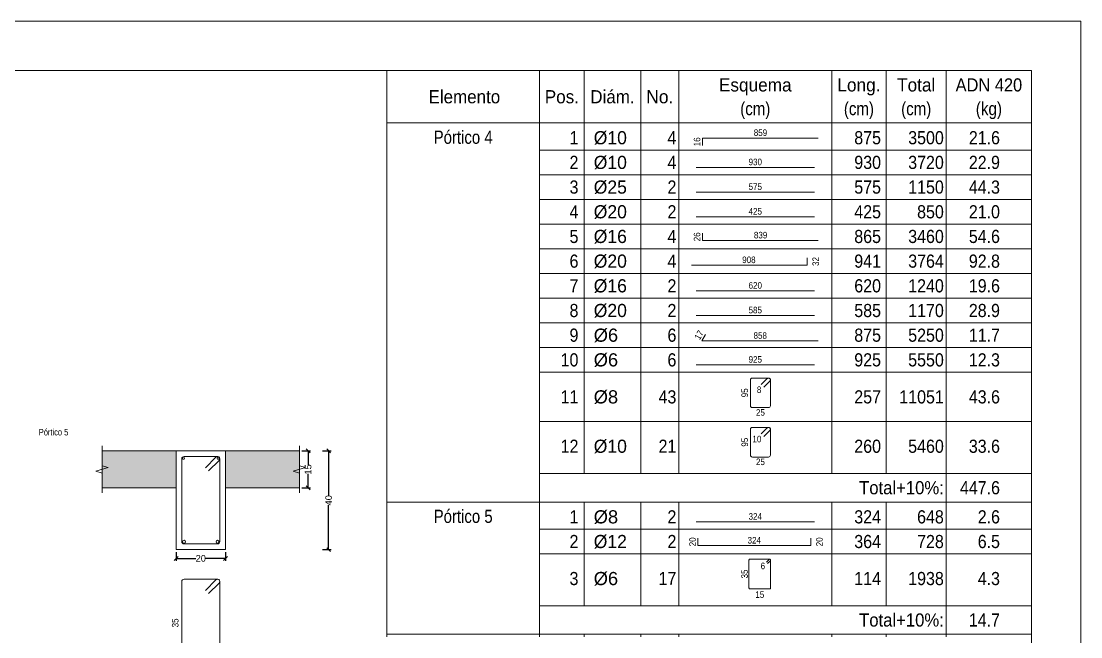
# Model space of a CAD drawing. Header units: millimetres. Extents: x 3 to 479, y -191 to 120.
# Drawn here: x 367.37 to 388.86, y 104.83 to 117.3 of the extents above; entities that cross this region are included whole.
import ezdxf
from ezdxf.enums import TextEntityAlignment as Align

# ---------------------------------------------------------------- set-up
doc = ezdxf.new("R2010")
doc.units = ezdxf.units.MM
for name, color, linetype, lineweight in [('ALZ_REF_REFERENCIA_PORTICO', 3, 'Continuous', 9), ('ARM_LONGITUDINAL_Ø12', 171, 'Continuous', 9), ('ARM_LONGITUDINAL_Ø8', 32, 'Continuous', 9), ('ARM_TRANSVERSAL_Ø6', 151, 'Continuous', 9), ('DESPIECES_TABLA', 7, 'Continuous', 9), ('RECUAD_LIMITES', 2, 'Continuous', 0), ('RECUAD_MARCO', 1, 'Continuous', 20), ('SEC_CONT_FORJADOS_SECCION', 8, 'Continuous', 9), ('SEC_CONT_VIG_HORMIGON_SECCION', 2, 'Continuous', 9), ('SEC_COTAS_SEC_DIM_VIGA', 122, 'Continuous', 0), ('SEC_COTAS_TEXTOS_DESPIECE_ESTRIBADO', 122, 'Continuous', 0), ('TABLAS', 1, 'Continuous', 9), ('TEXTO_TABLAS', 1, 'Continuous', 0), ('TEXTOS_COTAS_DESPIECES_TABLA', 1, 'Continuous', 0)]:
    doc.layers.add(name, color=color, linetype=linetype, lineweight=lineweight)
doc.styles.add('CYPETXT_0.2_romans', font='arial.ttf', dxfattribs={"height": 0.133333})
doc.styles.add('CYPETXT_romans', font='arial.ttf', dxfattribs={"height": 0.2})
doc.dimstyles.new('cype_oblique', dxfattribs={"dimtxt": 0.18, "dimasz": 0.18, "dimexe": 0.05, "dimexo": 0.05, "dimgap": 0, "dimtad": 0, "dimdec": 4, "dimzin": 0, "dimdsep": 46, "dimtxsty": 'CYPETXT_0.2_romans', "dimblk": 'OBLIQUE', "dimtsz": 0.04, "dimcen": 0.09, "dimadec": 0, "dimazin": 0, "dimtfac": 1, "dimtdec": 4, "dimtofl": 0, "dimtmove": 2, "dimatfit": 3, "dimfxl": 1, "dimtolj": 1, "dimtzin": 0, "dimarcsym": 0})

# ---------------------------------------------------------------- blocks, each defined once
blk = doc.blocks.new('*D1089')
at = {"layer": 'Defpoints', "color": 0, "transparency": 16777216}
for p in [(370.514, 106.592), (371.514, 106.592), (371.514, 106.415)]:
    blk.add_point(p, dxfattribs=at)
at = {"layer": 'SEC_COTAS_SEC_DIM_VIGA', "color": 0, "lineweight": -2, "transparency": 16777216}
for p, q in [((370.474, 106.375), (370.554, 106.455)), ((370.514, 106.542), (370.514, 106.365)), ((370.514, 106.415), (370.917, 106.415)), ((371.514, 106.415), (371.11, 106.415)), ((371.474, 106.375), (371.554, 106.455)), ((371.514, 106.542), (371.514, 106.365))]:
    blk.add_line(p, q, dxfattribs=at)
at = {"layer": 'SEC_COTAS_SEC_DIM_VIGA', "color": 0, "transparency": 16777216, "insert": (371.014, 106.415), "char_height": 0.1333, "attachment_point": 5, "style": 'CYPETXT_0.2_romans'}
blk.add_mtext('\\A1;20', dxfattribs=at)
blk = doc.blocks.new('_OBLIQUE')
at = {"color": 0, "linetype": 'ByBlock', "lineweight": -2}
blk.add_line((-0.5, -0.5), (0.5, 0.5), dxfattribs=at)
blk = doc.blocks.new('*D1090')
at = {"layer": 'Defpoints', "color": 0, "transparency": 16777216}
for p in [(373.014, 108.592), (373.191, 108.592), (373.014, 107.842)]:
    blk.add_point(p, dxfattribs=at)
at = {"layer": 'SEC_COTAS_SEC_DIM_VIGA', "color": 0, "lineweight": -2, "transparency": 16777216}
for p, q in [((373.064, 108.592), (373.241, 108.592)), ((373.231, 108.552), (373.151, 108.632)), ((373.191, 108.592), (373.191, 108.307)), ((373.191, 107.842), (373.191, 108.127)), ((373.231, 107.802), (373.151, 107.882)), ((373.064, 107.842), (373.241, 107.842))]:
    blk.add_line(p, q, dxfattribs=at)
at = {"layer": 'SEC_COTAS_SEC_DIM_VIGA', "color": 0, "transparency": 16777216, "insert": (373.191, 108.217), "char_height": 0.1333, "attachment_point": 5, "rotation": 90, "style": 'CYPETXT_0.2_romans'}
blk.add_mtext('\\A1;15', dxfattribs=at)
blk = doc.blocks.new('*D1091')
at = {"layer": 'Defpoints', "color": 0, "transparency": 16777216}
for p in [(373.43, 108.592), (373.607, 108.592), (373.43, 106.592)]:
    blk.add_point(p, dxfattribs=at)
at = {"layer": 'SEC_COTAS_SEC_DIM_VIGA', "color": 0, "lineweight": -2, "transparency": 16777216}
for p, q in [((373.48, 108.592), (373.657, 108.592)), ((373.647, 108.552), (373.567, 108.632)), ((373.607, 108.592), (373.607, 107.69)), ((373.607, 106.592), (373.607, 107.494)), ((373.48, 106.592), (373.657, 106.592)), ((373.647, 106.552), (373.567, 106.632))]:
    blk.add_line(p, q, dxfattribs=at)
at = {"layer": 'SEC_COTAS_SEC_DIM_VIGA', "color": 0, "transparency": 16777216, "insert": (373.607, 107.592), "char_height": 0.1333, "attachment_point": 5, "rotation": 90, "style": 'CYPETXT_0.2_romans'}
blk.add_mtext('\\A1;40', dxfattribs=at)

msp = doc.modelspace()

# ---------------------------------------------------------------- hatches: boundary and pattern name
at = {"layer": 'SEC_CONT_FORJADOS_SECCION', "true_color": 0xdad7d3}
for points in [[(369.0139, 108.59218), (370.5139, 108.59218), (370.5139, 107.84218), (369.0139, 107.84218)], [(373.0139, 108.59218), (371.5139, 108.59218), (371.5139, 107.84218), (373.0139, 107.84218)]]:
    msp.add_hatch(color=254, dxfattribs=at).paths.add_polyline_path(points)

# ---------------------------------------------------------------- linework, layer by layer
at = {"layer": 'ARM_LONGITUDINAL_Ø12'}
for centre in [(370.6739, 106.75218), (371.3539, 106.75218)]:
    msp.add_circle(centre, 0.03, dxfattribs=at)
at = {"layer": 'ARM_LONGITUDINAL_Ø8'}
for centre in [(370.6639, 108.44218), (371.3639, 108.44218)]:
    msp.add_circle(centre, 0.02, dxfattribs=at)
at = {"layer": 'ARM_TRANSVERSAL_Ø6'}
for points in [[(371.17359, 108.18822), (371.38572, 108.40036), (371.39132, 108.40717), (371.39547, 108.41495), (371.39804, 108.4234), (371.3989, 108.43218), (371.39804, 108.44095), (371.39547, 108.4494), (371.39132, 108.45718), (371.38572, 108.464), (371.3789, 108.46959), (371.37112, 108.47375), (371.36268, 108.47631), (371.3539, 108.47718), (370.6739, 108.47718), (370.65668, 108.47375), (370.64208, 108.464), (370.63233, 108.4494), (370.6289, 108.43218), (370.6289, 106.75218), (370.63233, 106.73495), (370.64208, 106.72036), (370.65668, 106.7106), (370.6739, 106.70718), (371.3539, 106.70718), (371.37112, 106.7106), (371.38572, 106.72036), (371.39547, 106.73495), (371.3989, 106.75218), (371.3989, 108.43218), (371.39804, 108.44095), (371.39547, 108.4494), (371.39132, 108.45718), (371.38572, 108.464), (371.3789, 108.46959), (371.37112, 108.47375), (371.36268, 108.47631), (371.3539, 108.47718), (371.34512, 108.47631), (371.33668, 108.47375), (371.3289, 108.46959), (371.32208, 108.464), (371.10995, 108.25186)], [(371.17359, 105.70389), (371.38572, 105.91602), (371.39132, 105.92284), (371.39547, 105.93062), (371.39804, 105.93906), (371.3989, 105.94784), (371.39804, 105.95662), (371.39547, 105.96506), (371.39132, 105.97284), (371.38572, 105.97966), (371.3789, 105.98526), (371.37112, 105.98942), (371.36268, 105.99198), (371.3539, 105.99284), (370.6739, 105.99284), (370.65668, 105.98942), (370.64208, 105.97966), (370.63233, 105.96506), (370.6289, 105.94784), (370.6289, 104.26784)], [(371.3989, 104.26784), (371.3989, 105.94784), (371.39804, 105.95662), (371.39547, 105.96506), (371.39132, 105.97284), (371.38572, 105.97966), (371.3789, 105.98526), (371.37112, 105.98942), (371.36268, 105.99198), (371.3539, 105.99284), (371.34512, 105.99198), (371.33668, 105.98942), (371.3289, 105.98526), (371.32208, 105.97966), (371.10995, 105.76753)]]:
    msp.add_lwpolyline(points, dxfattribs=at)
at = {"layer": 'DESPIECES_TABLA'}
for points in [[(381.18799, 114.77892), (381.18799, 114.92892), (383.5327, 114.92892)], [(381.05893, 114.33484), (383.45893, 114.33484)], [(381.05893, 113.83484), (383.45893, 113.83484)], [(381.05893, 113.33484), (383.45893, 113.33484)], [(381.18789, 113.00397), (381.18789, 112.85397), (383.53271, 112.85397)], [(380.96668, 112.35402), (383.30852, 112.35402), (383.30852, 112.50402)], [(381.05893, 111.83484), (383.45893, 111.83484)], [(381.05893, 111.33484), (383.45893, 111.33484)], [(381.25161, 110.95022), (381.17661, 110.82032), (383.53567, 110.82032)], [(381.05893, 110.33484), (383.45893, 110.33484)], [(382.43223, 109.8812), (382.55466, 110.00363), (382.5594, 110.00941), (382.56292, 110.01599), (382.56509, 110.02314), (382.56582, 110.03057), (382.56509, 110.038), (382.56292, 110.04515), (382.5594, 110.05173), (382.55466, 110.0575), (382.54889, 110.06224), (382.5423, 110.06576), (382.53516, 110.06793), (382.52772, 110.06866), (382.20034, 110.06866), (382.18576, 110.06576), (382.17341, 110.0575), (382.16515, 110.04515), (382.16225, 110.03057), (382.16225, 109.50675), (382.16515, 109.49218), (382.17341, 109.47982), (382.18576, 109.47156), (382.20034, 109.46866), (382.52772, 109.46866), (382.5423, 109.47156), (382.55466, 109.47982), (382.56292, 109.49218), (382.56582, 109.50675), (382.56582, 110.03057), (382.56509, 110.038), (382.56292, 110.04515), (382.5594, 110.05173), (382.55466, 110.0575), (382.54889, 110.06224), (382.5423, 110.06576), (382.53516, 110.06793), (382.52772, 110.06866), (382.52029, 110.06793), (382.51315, 110.06576), (382.50656, 110.06224), (382.50079, 110.0575), (382.37835, 109.93507)], [(382.4324, 108.88157), (382.55461, 109.00379), (382.55934, 109.00955), (382.56285, 109.01612), (382.56501, 109.02325), (382.56575, 109.03067), (382.56501, 109.03809), (382.56285, 109.04522), (382.55934, 109.0518), (382.55461, 109.05756), (382.54885, 109.06229), (382.54227, 109.0658), (382.53514, 109.06796), (382.52772, 109.06869), (382.20025, 109.06869), (382.1857, 109.0658), (382.17336, 109.05756), (382.16512, 109.04522), (382.16223, 109.03067), (382.16223, 108.50672), (382.16512, 108.49217), (382.17336, 108.47983), (382.1857, 108.47159), (382.20025, 108.46869), (382.52772, 108.46869), (382.54227, 108.47159), (382.55461, 108.47983), (382.56285, 108.49217), (382.56575, 108.50672), (382.56575, 109.03067), (382.56501, 109.03809), (382.56285, 109.04522), (382.55934, 109.0518), (382.55461, 109.05756), (382.54885, 109.06229), (382.54227, 109.0658), (382.53514, 109.06796), (382.52772, 109.06869), (382.5203, 109.06796), (382.51317, 109.0658), (382.5066, 109.06229), (382.50084, 109.05756), (382.37863, 108.93535)], [(381.05893, 107.15484), (383.45893, 107.15484)], [(381.09344, 106.82481), (381.09344, 106.67481), (383.38442, 106.67481), (383.38442, 106.82481)], [(382.50847, 106.31257), (382.5646, 106.3687), (382.56677, 106.37134), (382.56838, 106.37436), (382.56938, 106.37764), (382.56971, 106.38104), (382.56938, 106.38445), (382.56838, 106.38773), (382.56677, 106.39075), (382.5646, 106.39339), (382.56195, 106.39556), (382.55893, 106.39718), (382.55565, 106.39817), (382.55225, 106.39851), (382.14862, 106.39851), (382.14194, 106.39718), (382.13628, 106.39339), (382.13249, 106.38773), (382.13116, 106.38104), (382.13116, 105.81597), (382.13249, 105.80929), (382.13628, 105.80362), (382.14194, 105.79984), (382.14862, 105.79851), (382.55225, 105.79851), (382.55893, 105.79984), (382.5646, 105.80362), (382.56838, 105.80929), (382.56971, 105.81597), (382.56971, 106.38104), (382.56938, 106.38445), (382.56838, 106.38773), (382.56677, 106.39075), (382.5646, 106.39339), (382.56195, 106.39556), (382.55893, 106.39718), (382.55565, 106.39817), (382.55225, 106.39851), (382.54884, 106.39817), (382.54556, 106.39718), (382.54255, 106.39556), (382.5399, 106.39339), (382.48377, 106.33726)]]:
    msp.add_lwpolyline(points, dxfattribs=at)
at = {"layer": 'RECUAD_LIMITES'}
msp.add_lwpolyline([(329.46093, 75.29684), (388.86093, 75.29684), (388.86093, 117.29684), (329.46093, 117.29684), (329.46093, 75.29684)], close=True, dxfattribs=at)
at = {"layer": 'RECUAD_MARCO'}
msp.add_lwpolyline([(331.96093, 76.29684), (387.86093, 76.29684), (387.86093, 116.29684), (331.96093, 116.29684), (331.96093, 76.29684)], close=True, dxfattribs=at)
at = {"layer": 'SEC_CONT_FORJADOS_SECCION'}
for points in [[(369.0139, 108.69218), (369.0139, 108.29218), (369.1389, 108.25468), (368.8889, 108.17968), (369.0139, 108.14218), (369.0139, 107.74218)], [(369.0139, 108.59218), (370.5139, 108.59218), (370.5139, 107.84218), (369.0139, 107.84218)], [(373.0139, 108.59218), (371.5139, 108.59218), (371.5139, 107.84218), (373.0139, 107.84218)], [(373.0139, 108.69218), (373.0139, 108.29218), (373.1389, 108.25468), (372.8889, 108.17968), (373.0139, 108.14218), (373.0139, 107.74218)]]:
    msp.add_lwpolyline(points, dxfattribs=at)
at = {"layer": 'SEC_CONT_FORJADOS_SECCION', "color": 254, "true_color": 0xdad7d3}
for points in [[(369.0139, 108.59218), (370.5139, 108.59218), (370.5139, 107.84218), (369.0139, 107.84218)], [(373.0139, 108.59218), (371.5139, 108.59218), (371.5139, 107.84218), (373.0139, 107.84218)]]:
    msp.add_lwpolyline(points, close=True, dxfattribs=at)
at = {"layer": 'SEC_CONT_VIG_HORMIGON_SECCION'}
msp.add_lwpolyline([(371.5139, 108.59218), (370.5139, 108.59218), (370.5139, 106.59218), (371.5139, 106.59218), (371.5139, 108.59218)], close=True, dxfattribs=at)
at = {"layer": 'TABLAS'}
for p, q in [((374.78493, 115.18684), (374.78493, 116.29684)), ((374.78493, 116.29684), (387.86093, 116.29684)), ((377.88493, 115.18684), (377.88493, 116.29684)), ((378.78893, 115.18684), (378.78893, 116.29684)), ((379.93693, 115.18684), (379.93693, 116.29684)), ((380.70893, 115.18684), (380.70893, 116.29684)), ((383.80893, 115.18684), (383.80893, 116.29684)), ((384.91293, 115.18684), (384.91293, 116.29684)), ((386.13293, 115.18684), (386.13293, 116.29684)), ((387.86093, 115.18684), (387.86093, 116.29684)), ((374.78493, 115.23684), (387.86093, 115.23684)), ((374.78493, 107.60684), (374.78493, 115.18684)), ((377.88493, 107.60684), (377.88493, 115.18684)), ((378.78893, 108.13684), (378.78893, 115.18684)), ((379.93693, 108.13684), (379.93693, 115.18684)), ((380.70893, 108.13684), (380.70893, 115.18684)), ((383.80893, 108.13684), (383.80893, 115.18684)), ((384.91293, 108.13684), (384.91293, 115.18684)), ((386.13293, 107.60684), (386.13293, 115.18684)), ((387.86093, 107.60684), (387.86093, 115.18684)), ((377.88493, 108.13684), (387.86093, 108.13684)), ((374.78493, 107.50684), (374.78493, 107.60684)), ((374.78493, 107.55684), (387.86093, 107.55684)), ((374.78493, 104.92684), (374.78493, 107.50684)), ((377.88493, 107.50684), (377.88493, 107.60684)), ((377.88493, 104.92684), (377.88493, 107.50684)), ((378.78893, 107.50684), (378.78893, 107.55684)), ((378.78893, 105.45684), (378.78893, 107.50684)), ((379.93693, 107.50684), (379.93693, 107.55684)), ((379.93693, 105.45684), (379.93693, 107.50684)), ((380.70893, 107.50684), (380.70893, 107.55684)), ((380.70893, 105.45684), (380.70893, 107.50684)), ((383.80893, 107.50684), (383.80893, 107.55684)), ((383.80893, 105.45684), (383.80893, 107.50684)), ((384.91293, 107.50684), (384.91293, 107.55684)), ((384.91293, 105.45684), (384.91293, 107.50684)), ((386.13293, 107.50684), (386.13293, 107.60684)), ((386.13293, 104.92684), (386.13293, 107.50684)), ((387.86093, 107.50684), (387.86093, 107.60684)), ((387.86093, 104.92684), (387.86093, 107.50684)), ((377.88493, 105.45684), (387.86093, 105.45684)), ((374.78493, 104.82684), (374.78493, 104.92684)), ((374.78493, 104.87684), (387.86093, 104.87684)), ((377.88493, 104.82684), (377.88493, 104.92684)), ((378.78893, 104.82684), (378.78893, 104.87684)), ((379.93693, 104.82684), (379.93693, 104.87684)), ((380.70893, 104.82684), (380.70893, 104.87684)), ((383.80893, 104.82684), (383.80893, 104.87684)), ((384.91293, 104.82684), (384.91293, 104.87684)), ((386.13293, 104.82684), (386.13293, 104.92684)), ((387.86093, 104.82684), (387.86093, 104.92684))]:
    msp.add_line(p, q, dxfattribs=at)
at = {"layer": 'TEXTO_TABLAS'}
for p, q in [((377.88493, 114.68684), (387.86093, 114.68684)), ((377.88493, 114.18684), (387.86093, 114.18684)), ((377.88493, 113.68684), (387.86093, 113.68684)), ((377.88493, 113.18684), (387.86093, 113.18684)), ((377.88493, 112.68684), (387.86093, 112.68684)), ((377.88493, 112.18684), (387.86093, 112.18684)), ((377.88493, 111.68684), (387.86093, 111.68684)), ((377.88493, 111.18684), (387.86093, 111.18684)), ((377.88493, 110.68684), (387.86093, 110.68684)), ((377.88493, 110.18684), (387.86093, 110.18684)), ((377.88493, 109.18684), (387.86093, 109.18684)), ((377.88493, 107.00684), (387.86093, 107.00684)), ((377.88493, 106.50684), (387.86093, 106.50684))]:
    msp.add_line(p, q, dxfattribs=at)

# ---------------------------------------------------------------- texts
at = {"layer": 'ALZ_REF_REFERENCIA_PORTICO', "style": 'CYPETXT_romans', "width": 0.813476}
msp.add_text('Pórtico 5', height=0.133333, dxfattribs=at).set_placement((367.7289, 108.97218), align=Align.MIDDLE_LEFT)
at = {"layer": 'SEC_COTAS_TEXTOS_DESPIECE_ESTRIBADO', "style": 'CYPETXT_romans', "width": 0.872274}
msp.add_text('35', height=0.133333, rotation=90, dxfattribs=at).set_placement((370.56223, 105.10784), align=Align.CENTER)
at = {"layer": 'TEXTO_TABLAS', "style": 'CYPETXT_romans'}
for s, width, p in [('Esquema', 0.93681, (382.25893, 116.00684)), ('Long.', 0.9375, (384.36093, 116.00684)), ('Total', 0.935673, (385.52293, 116.00684)), ('ADN 420', 0.893197, (386.99693, 116.00684)), ('Elemento', 0.923378, (376.35993, 115.76684)), ('Pos.', 0.930268, (378.33693, 115.76684)), ('Diám.', 0.924488, (379.36293, 115.76684)), ('No.', 0.948905, (380.32293, 115.76684)), ('(cm)', 0.819001, (382.25893, 115.52684)), ('(cm)', 0.819001, (384.36093, 115.52684)), ('(cm)', 0.819001, (385.52293, 115.52684)), ('(kg)', 0.827954, (386.99693, 115.52684)), ('Pórtico 4', 0.813476, (376.33493, 114.94684)), ('Pórtico 5', 0.813476, (376.33493, 107.26684))]:
    msp.add_text(s, height=0.266667, dxfattribs=dict(at, width=width)).set_placement(p, align=Align.MIDDLE_CENTER)
for s, height, width, p in [('1', 0.26667, 0.872274, (378.67293, 114.93684)), ('4', 0.26667, 0.872274, (380.65893, 114.93684)), ('875', 0.266667, 0.872274, (384.80893, 114.93684)), ('3500', 0.266667, 0.872274, (386.08293, 114.93684)), ('21.6', 0.266667, 0.869308, (387.22093, 114.93684)), ('2', 0.26667, 0.872274, (378.67293, 114.43684)), ('4', 0.26667, 0.872274, (380.65893, 114.43684)), ('930', 0.266667, 0.872274, (384.80893, 114.43684)), ('3720', 0.266667, 0.872274, (386.08293, 114.43684)), ('22.9', 0.266667, 0.869308, (387.22093, 114.43684)), ('3', 0.26667, 0.872274, (378.67293, 113.93684)), ('2', 0.26667, 0.872274, (380.65893, 113.93684)), ('575', 0.266667, 0.872274, (384.80893, 113.93684)), ('1150', 0.266667, 0.872274, (386.08293, 113.93684)), ('44.3', 0.266667, 0.869308, (387.22093, 113.93684)), ('4', 0.26667, 0.872274, (378.67293, 113.43684)), ('2', 0.26667, 0.872274, (380.65893, 113.43684)), ('425', 0.266667, 0.872274, (384.80893, 113.43684)), ('850', 0.266667, 0.872274, (386.08293, 113.43684)), ('21.0', 0.266667, 0.869308, (387.22093, 113.43684)), ('5', 0.26667, 0.872274, (378.67293, 112.93684)), ('4', 0.26667, 0.872274, (380.65893, 112.93684)), ('865', 0.266667, 0.872274, (384.80893, 112.93684)), ('3460', 0.266667, 0.872274, (386.08293, 112.93684)), ('54.6', 0.266667, 0.869308, (387.22093, 112.93684)), ('6', 0.26667, 0.872274, (378.67293, 112.43684)), ('4', 0.26667, 0.872274, (380.65893, 112.43684)), ('941', 0.266667, 0.872274, (384.80893, 112.43684)), ('3764', 0.266667, 0.872274, (386.08293, 112.43684)), ('92.8', 0.266667, 0.869308, (387.22093, 112.43684)), ('7', 0.26667, 0.872274, (378.67293, 111.93684)), ('2', 0.26667, 0.872274, (380.65893, 111.93684)), ('620', 0.266667, 0.872274, (384.80893, 111.93684)), ('1240', 0.266667, 0.872274, (386.08293, 111.93684)), ('19.6', 0.266667, 0.869308, (387.22093, 111.93684)), ('8', 0.26667, 0.872274, (378.67293, 111.43684)), ('2', 0.26667, 0.872274, (380.65893, 111.43684)), ('585', 0.266667, 0.872274, (384.80893, 111.43684)), ('1170', 0.266667, 0.872274, (386.08293, 111.43684)), ('28.9', 0.266667, 0.869308, (387.22093, 111.43684)), ('9', 0.26667, 0.872274, (378.67293, 110.93684)), ('6', 0.26667, 0.872274, (380.65893, 110.93684)), ('875', 0.266667, 0.872274, (384.80893, 110.93684)), ('5250', 0.266667, 0.872274, (386.08293, 110.93684)), ('11.7', 0.266667, 0.869308, (387.22093, 110.93684)), ('10', 0.266667, 0.872274, (378.67293, 110.43684)), ('6', 0.26667, 0.872274, (380.65893, 110.43684)), ('925', 0.266667, 0.872274, (384.80893, 110.43684)), ('5550', 0.266667, 0.872274, (386.08293, 110.43684)), ('12.3', 0.266667, 0.869308, (387.22093, 110.43684)), ('11', 0.266667, 0.872274, (378.67293, 109.68684)), ('43', 0.266667, 0.872274, (380.65893, 109.68684)), ('257', 0.266667, 0.872274, (384.80893, 109.68684)), ('11051', 0.266667, 0.872274, (386.08293, 109.68684)), ('43.6', 0.266667, 0.869308, (387.22093, 109.68684)), ('12', 0.266667, 0.872274, (378.67293, 108.68684)), ('21', 0.266667, 0.872274, (380.65893, 108.68684)), ('260', 0.266667, 0.872274, (384.80893, 108.68684)), ('5460', 0.266667, 0.872274, (386.08293, 108.68684)), ('33.6', 0.266667, 0.869308, (387.22093, 108.68684)), ('Total+10%:', 0.266667, 0.906671, (386.08293, 107.84684)), ('447.6', 0.266667, 0.869965, (387.22093, 107.84684)), ('1', 0.26667, 0.872274, (378.67293, 107.25684)), ('2', 0.26667, 0.872274, (380.65893, 107.25684)), ('324', 0.266667, 0.872274, (384.80893, 107.25684)), ('648', 0.266667, 0.872274, (386.08293, 107.25684)), ('2.6', 0.266667, 0.868127, (387.22093, 107.25684)), ('2', 0.26667, 0.872274, (378.67293, 106.75684)), ('2', 0.26667, 0.872274, (380.65893, 106.75684)), ('364', 0.266667, 0.872274, (384.80893, 106.75684)), ('728', 0.266667, 0.872274, (386.08293, 106.75684)), ('6.5', 0.266667, 0.868127, (387.22093, 106.75684)), ('3', 0.26667, 0.872274, (378.67293, 106.00684)), ('17', 0.266667, 0.872274, (380.65893, 106.00684)), ('114', 0.266667, 0.872274, (384.80893, 106.00684)), ('1938', 0.266667, 0.872274, (386.08293, 106.00684)), ('4.3', 0.266667, 0.868127, (387.22093, 106.00684)), ('Total+10%:', 0.266667, 0.906671, (386.08293, 105.16684)), ('14.7', 0.266667, 0.869308, (387.22093, 105.16684))]:
    msp.add_text(s, height=height, dxfattribs=dict(at, width=width)).set_placement(p, align=Align.MIDDLE_RIGHT)
for s, width, p in [('%%c10', 0.955414, (378.98293, 114.93684)), ('%%c10', 0.955414, (378.98293, 114.43684)), ('%%c25', 0.955414, (378.98293, 113.93684)), ('%%c20', 0.955414, (378.98293, 113.43684)), ('%%c16', 0.955414, (378.98293, 112.93684)), ('%%c20', 0.955414, (378.98293, 112.43684)), ('%%c16', 0.955414, (378.98293, 111.93684)), ('%%c20', 0.955414, (378.98293, 111.43684)), ('%%c6', 0.99505, (378.98293, 110.93684)), ('%%c6', 0.99505, (378.98293, 110.43684)), ('%%c8', 0.99505, (378.98293, 109.68684)), ('%%c10', 0.955414, (378.98293, 108.68684)), ('%%c8', 0.99505, (378.98293, 107.25684)), ('%%c12', 0.955414, (378.98293, 106.75684)), ('%%c6', 0.99505, (378.98293, 106.00684))]:
    msp.add_text(s, height=0.266667, dxfattribs=dict(at, width=width)).set_placement(p, align=Align.MIDDLE_LEFT)
at = {"layer": 'TEXTOS_COTAS_DESPIECES_TABLA', "style": 'CYPETXT_romans', "width": 0.872274}
for s, p in [('859', (382.36444, 114.97176)), ('930', (382.25893, 114.37884)), ('575', (382.25893, 113.87884)), ('425', (382.25893, 113.37884)), ('839', (382.36701, 112.89671)), ('908', (382.12987, 112.39667)), ('620', (382.25893, 111.87884)), ('585', (382.25893, 111.37884)), ('858', (382.359, 110.86346)), ('925', (382.25893, 110.37884)), ('324', (382.25893, 107.19884)), ('324', (382.23893, 106.71588))]:
    msp.add_text(s, height=0.133333, dxfattribs=at).set_placement(p, align=Align.CENTER)
for s, rotation, p in [('16', 90, (381.14516, 114.85392)), ('26', 90, (381.14514, 112.92897)), ('17', 60.00071, (381.17675, 110.90684)), ('95', 90, (382.11203, 109.76866)), ('95', 90, (382.11211, 108.76869)), ('20', 90, (381.05237, 106.74981)), ('35', 90, (382.10814, 106.09851))]:
    msp.add_text(s, height=0.133333, rotation=rotation, dxfattribs=at).set_placement(p, align=Align.CENTER)
for s, p in [('32', (383.41784, 112.42902)), ('20', (383.49215, 106.74981))]:
    msp.add_text(s, height=0.133333, rotation=90, dxfattribs=at).set_placement(p, align=Align.TOP_CENTER)
for s, height, p in [('8', 0.13333, (382.38223, 109.8312)), ('10', 0.133333, (382.3824, 108.83157)), ('6', 0.13333, (382.45847, 106.26257))]:
    msp.add_text(s, height=height, dxfattribs=at).set_placement(p, align=Align.MIDDLE_RIGHT)
for s, p in [('25', (382.36403, 109.43836)), ('25', (382.36399, 108.43832)), ('15', (382.35044, 105.74851))]:
    msp.add_text(s, height=0.133333, dxfattribs=at).set_placement(p, align=Align.TOP_CENTER)

# ---------------------------------------------------------------- dimensions: what is measured, and where the dimension line sits
at = {"layer": 'SEC_COTAS_SEC_DIM_VIGA'}
for p1, p2, text, picture, middle in [((373.0139, 107.84218), (373.0139, 108.59218), '15', '*D1090', (373.19123, 108.21718)), ((373.4299, 106.59218), (373.4299, 108.59218), '40', '*D1091', (373.60723, 107.59218)), ((370.5139, 106.59218), (371.5139, 106.59218), '20', '*D1089', (371.0139, 106.41484))]:
    dim = msp.add_aligned_dim(p1=p1, p2=p2, distance=-0.17733, text=text, dimstyle='cype_oblique', dxfattribs=at)
    dim.commit()
    dim.dimension.update_dxf_attribs({"geometry": picture, "text_midpoint": middle})

doc.saveas('drawing.dxf')
